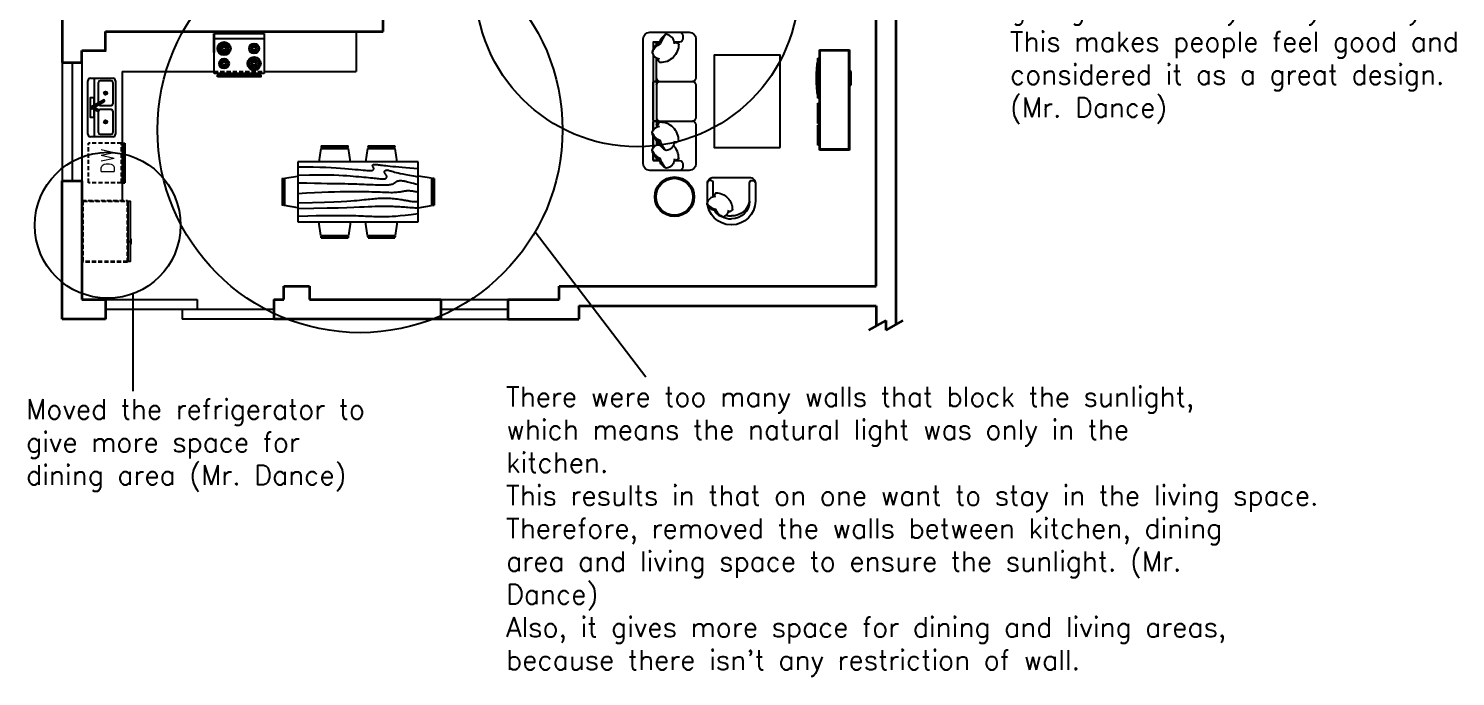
# Model space of a CAD drawing. Header units: millimetres. Extents: x -13274 to 77127, y -114744 to 1151.
# Drawn here: x 30723 to 52427, y -91209 to -81365 of the extents above; entities that cross this region are included whole.
import ezdxf

# ---------------------------------------------------------------- set-up
doc = ezdxf.new("R2010")
doc.units = ezdxf.units.MM
doc.header["$LTSCALE"] = 5
doc.linetypes.add('HIDDENX2', pattern=[19.05, 12.7, -6.35])
for name, color, linetype in [('Countertop', 1, 'Continuous'), ('Countertop Hidden', 1, 'HIDDENX2'), ('Dishwasher', 4, 'HIDDENX2'), ('Living Space', 4, 'Continuous'), ('Oven', 4, 'Continuous'), ('Refrigerator', 1, 'Continuous'), ('Refrigerator Hidden', 1, 'HIDDENX2'), ('Sink', 4, 'Continuous'), ('Stove', 4, 'Continuous'), ('Table&Desk&Chair', 4, 'Continuous'), ('text', 1, 'Continuous'), ('Upper Cabinet', 1, 'HIDDENX2'), ('Windows', 1, 'Continuous')]:
    doc.layers.add(name, color=color, linetype=linetype)
doc.layers.add('Wall', color=7, linetype='Continuous', lineweight=35)
doc.styles.add('Roman', font='romans')

# ---------------------------------------------------------------- blocks, each defined once
blk = doc.blocks.new('Faucet - single handle top')
for p, q in [((0.08, -0.26), (-2.26, -4.34)), ((-2.26, -4.34), (-1.37, -4.79)), ((-1.37, -4.79), (0.55, -0.5)), ((-0.06, -1.9), (3.57, -8.18)), ((4.43, -7.68), (0.72, -1.24))]:
    blk.add_line(p, q)
for points in [[(-0.92, -2), (-6, -2), (-6, 0), (6, 0), (6, -2), (1.16, -2)], [(-0.01, -2), (-0.12, -2)]]:
    blk.add_lwpolyline(points)
for centre, radius, start, end in [((0, -1), 0.75, 269.2246, 216.2304), ((4, -7.93), 0.5, 210, 30)]:
    blk.add_arc(centre, radius, start, end)
blk = doc.blocks.new('Entertainment Center')
at = {"linetype": 'Continuous'}
for p, q in [((-4, 0), (-5, -1)), ((4, 0), (-4, 0)), ((5, -1), (4, 0)), ((-17, -19), (-17, -1)), ((-17, -1), (43, -1)), ((-16.5, -18.5), (-16.5, -1.5)), ((-16.5, -1.5), (42.5, -1.5)), ((42.5, -1.5), (42.5, -18.5)), ((43, -1), (43, -19)), ((43, -19), (-17, -19)), ((42.5, -18.5), (-16.5, -18.5)), ((-12, -20), (-12, -19)), ((12, -20), (-12, -20)), ((12, -19), (12, -20)), ((15, -20), (15, -19)), ((27, -20), (15, -20)), ((27, -19), (27, -20)), ((28, -20), (28, -19)), ((40, -20), (28, -20)), ((40, -19), (40, -20))]:
    blk.add_line(p, q, dxfattribs=at)
blk.add_arc((0, 40), 61, 259.6111, 280.3889, dxfattribs=at)
blk = doc.blocks.new('Dining Set - 36 x 72 in.')
at = {"linetype": 'Continuous'}
for p, q in [((-22.2343, 26.00059), (-23.4847, 17.99762)), ((-22.2304, 26), (-5.7608, 26)), ((-22, 27.5), (-22.1562, 26.50042)), ((-5.8416, 26.5), (-22.1534, 26.5)), ((-22, 27.5), (-6, 27.5)), ((-5.8437, 26.49966), (-6, 27.5)), ((-4.5152, 17.99762), (-5.7655, 25.99926)), ((5.7657, 26.00059), (4.5153, 17.99762)), ((5.7696, 26), (22.2392, 26)), ((6, 27.5), (5.8438, 26.50042)), ((22.1584, 26.5), (5.8466, 26.5)), ((6, 27.5), (22, 27.5)), ((22.1563, 26.49966), (22, 27.5)), ((23.4848, 17.99762), (22.2345, 25.99926)), ((36, 18), (-36, 18)), ((-36, 18), (-36, -18)), ((36, -18), (36, 18)), ((-44.0006, 8.23428), (-35.9976, 9.48474)), ((44.0006, 8.23428), (35.9976, 9.48474)), ((-45.5, 8), (-44.5004, 8.15617)), ((-45.5, 8), (-45.5, -8)), ((-44.5, -8.15843), (-44.5, 8.15338)), ((-44, 8.23041), (-44, -8.23915)), ((44, 8.23041), (44, -8.23915)), ((44.5, -8.15843), (44.5, 8.15338)), ((45.5, 8), (44.5005, 8.15617)), ((45.5, 8), (45.5, -8)), ((-44.4997, -8.15631), (-45.5, -8)), ((-35.9976, -9.48476), (-43.9993, -8.2345)), ((35.9976, -9.48476), (43.9993, -8.2345)), ((44.4997, -8.15631), (45.5, -8)), ((-36, -18), (36, -18)), ((-22.2343, -26.0006), (-23.4847, -17.99762)), ((-4.5152, -17.99762), (-5.7655, -25.99928)), ((5.7657, -26.0006), (4.5153, -17.99762)), ((23.4848, -17.99762), (22.2345, -25.99928)), ((-22.2304, -26), (-5.7608, -26)), ((-22, -27.5), (-22.1562, -26.50044)), ((-5.8416, -26.5), (-22.1534, -26.5)), ((-22, -27.5), (-6, -27.5)), ((-5.8437, -26.49967), (-6, -27.5)), ((5.7696, -26), (22.2392, -26)), ((6, -27.5), (5.8438, -26.50044)), ((22.1584, -26.5), (5.8466, -26.5)), ((6, -27.5), (22, -27.5)), ((22.1563, -26.49967), (22, -27.5))]:
    blk.add_line(p, q, dxfattribs=at)
for points in [[(-36, 15), (-31.1772, 14.97754), (-26.8079, 14.91406), (-22.8538, 14.81543), (-19.276, 14.6875), (-16.0362, 14.53613), (-13.0957, 14.36718), (-10.4159, 14.18652), (-7.9583, 14), (-5.6904, 13.81315), (-3.6035, 13.63021), (-1.6954, 13.45508), (0.0365, 13.29166), (1.5945, 13.14388), (2.9811, 13.01562), (4.1988, 12.9108), (5.25, 12.83333), (6.1393, 12.78613), (6.8802, 12.76823), (7.4883, 12.77767), (7.9792, 12.8125), (8.3685, 12.87077), (8.6719, 12.95052), (8.9049, 13.0498), (9.0833, 13.16666), (9.2205, 13.29899), (9.3216, 13.44401), (9.3895, 13.59879), (9.4271, 13.76041), (9.4373, 13.92594), (9.4232, 14.09245), (9.3875, 14.257), (9.3333, 14.41666), (9.2638, 14.56917), (9.1836, 14.71484), (9.0975, 14.85465), (9.0104, 14.98958), (8.9272, 15.1206), (8.8529, 15.2487), (8.7922, 15.37483), (8.75, 15.5), (8.7305, 15.62467), (8.7344, 15.74739), (8.7617, 15.86621), (8.8125, 15.97916), (8.8867, 16.08431), (8.9844, 16.17968), (9.1055, 16.26334), (9.25, 16.33333), (9.4189, 16.38802), (9.6172, 16.42708), (9.8506, 16.45052), (10.125, 16.45833), (10.4463, 16.45052), (10.8203, 16.42708), (11.2529, 16.38802), (11.75, 16.33333), (12.3184, 16.26318), (12.9694, 16.17838), (13.7151, 16.07991), (14.5677, 15.96875), (15.5395, 15.84586), (16.6426, 15.71224), (17.8893, 15.56884), (19.2917, 15.41666), (20.859, 15.25667), (22.5879, 15.08984), (24.4721, 14.91715), (26.5052, 14.73958), (28.6809, 14.5581), (30.9929, 14.3737), (33.4347, 14.18733), (36, 14)], [(-36, 10), (-28.9766, 10.14274), (-23.1725, 10.20442), (-18.4241, 10.19775), (-14.5677, 10.13541), (-11.4399, 10.03011), (-8.877, 9.89453), (-6.7154, 9.74137), (-4.7917, 9.58333), (-2.9698, 9.43082), (-1.2246, 9.28515), (0.4415, 9.14534), (2.026, 9.01041), (3.5266, 8.87939), (4.9408, 8.7513), (6.266, 8.62516), (7.5, 8.5), (8.6411, 8.37549), (9.6914, 8.2539), (10.6538, 8.13818), (11.5312, 8.03125), (12.3267, 7.93603), (13.043, 7.85547), (13.6831, 7.79248), (14.25, 7.75), (14.7471, 7.7303), (15.1797, 7.73307), (15.5537, 7.75732), (15.875, 7.80208), (16.1494, 7.86637), (16.3828, 7.94922), (16.5811, 8.04964), (16.75, 8.16666), (16.8944, 8.29915), (17.0143, 8.44531), (17.1089, 8.60319), (17.1771, 8.77083), (17.218, 8.94629), (17.2305, 9.1276), (17.2137, 9.31282), (17.1667, 9.5), (17.0895, 9.6875), (16.987, 9.875), (16.8649, 10.0625), (16.7292, 10.25), (16.5856, 10.4375), (16.4401, 10.625), (16.2985, 10.8125), (16.1667, 11), (16.05, 11.18733), (15.9518, 11.3737), (15.8752, 11.5581), (15.8229, 11.73958), (15.798, 11.91715), (15.8034, 12.08984), (15.842, 12.25667), (15.9167, 12.41666), (16.0295, 12.56836), (16.1784, 12.70833), (16.3605, 12.83268), (16.5729, 12.9375), (16.8127, 13.01888), (17.0768, 13.07291), (17.3625, 13.0957), (17.6667, 13.08333), (17.9894, 13.03312), (18.3418, 12.94726), (18.7382, 12.82918), (19.1927, 12.68229), (19.7195, 12.51001), (20.3327, 12.31575), (21.0465, 12.10294), (21.875, 11.875), (22.8357, 11.63354), (23.959, 11.37304), (25.2786, 11.08618), (26.8282, 10.76562), (28.6414, 10.40405), (30.752, 9.99414), (33.1936, 9.52856), (36, 9)], [(-36, 5.5), (-30.7157, 5.3348), (-26.069, 5.20963), (-21.9946, 5.11767), (-18.4271, 5.05208), (-15.3009, 5.00602), (-12.5508, 4.97265), (-10.1112, 4.94515), (-7.9167, 4.91666), (-5.909, 4.88167), (-4.0586, 4.83984), (-2.3429, 4.79215), (-0.7396, 4.73958), (0.7739, 4.6831), (2.22, 4.6237), (3.6213, 4.56233), (5, 4.5), (6.373, 4.43782), (7.7344, 4.3776), (9.0723, 4.32129), (10.375, 4.27083), (11.6309, 4.22819), (12.8281, 4.19531), (13.9551, 4.17415), (15, 4.16666), (15.954, 4.17448), (16.819, 4.19791), (17.6001, 4.23698), (18.3021, 4.29166), (18.9299, 4.36198), (19.4883, 4.44791), (19.9823, 4.54948), (20.4167, 4.66666), (20.7969, 4.79899), (21.1302, 4.94401), (21.4245, 5.09879), (21.6875, 5.26041), (21.9271, 5.42594), (22.1511, 5.59245), (22.3672, 5.757), (22.5834, 5.91666), (22.8065, 6.06868), (23.0404, 6.21093), (23.2879, 6.34147), (23.5521, 6.45833), (23.8358, 6.55957), (24.142, 6.64323), (24.4735, 6.70735), (24.8334, 6.75), (25.2235, 6.76969), (25.642, 6.76692), (26.0858, 6.74267), (26.5521, 6.69791), (27.0379, 6.63362), (27.5404, 6.55078), (28.0565, 6.45036), (28.5834, 6.33333), (29.1242, 6.19987), (29.7071, 6.04687), (30.3661, 5.87044), (31.1354, 5.66666), (32.0493, 5.43164), (33.142, 5.16146), (34.4475, 4.85221), (36, 4.5)], [(-36, -1), (-30.7915, -0.6591), (-26.0195, -0.38216), (-21.6519, -0.16284), (-17.6563, 0.00521), (-14.0005, 0.12833), (-10.6523, 0.21289), (-7.5796, 0.26522), (-4.75, 0.29166), (-2.134, 0.29793), (0.2878, 0.28711), (2.5317, 0.26163), (4.6146, 0.22396), (6.5529, 0.17651), (8.3633, 0.12174), (10.0623, 0.06209), (11.6667, 0), (13.1899, -0.06201), (14.6341, -0.1211), (15.9982, -0.17432), (17.2813, -0.21875), (18.4823, -0.25147), (19.6003, -0.26953), (20.6343, -0.27002), (21.5834, -0.25), (22.4481, -0.20768), (23.2357, -0.14584), (23.9549, -0.06836), (24.6146, 0.02083), (25.2235, 0.11784), (25.7904, 0.21875), (26.3241, 0.31966), (26.8334, 0.41666), (27.3265, 0.50618), (27.8099, 0.58593), (28.2894, 0.65397), (28.7709, 0.70833), (29.2601, 0.74707), (29.763, 0.76823), (30.2855, 0.76985), (30.8334, 0.75), (31.4088, 0.70784), (31.9994, 0.64713), (32.589, 0.57275), (33.1615, 0.48958), (33.7008, 0.4025), (34.1908, 0.3164), (34.6153, 0.23616), (34.9584, 0.16666), (35.2099, 0.11165), (35.3848, 0.07031), (35.504, 0.04069), (35.5886, 0.02083), (35.6594, 0.00879), (35.7377, 0.0026), (35.8442, 0.00032), (36, 0)], [(-36, -6.5), (-27.1843, -6.31267), (-20.084, -6.1263), (-14.469, -5.9419), (-10.1094, -5.76042), (-6.7752, -5.58285), (-4.2363, -5.41016), (-2.2629, -5.24333), (-0.625, -5.08334), (0.8708, -4.93099), (2.2715, -4.78646), (3.5872, -4.64974), (4.8281, -4.52084), (6.0046, -4.39974), (7.127, -4.28646), (8.2053, -4.18099), (9.25, -4.08334), (10.2705, -3.99382), (11.2734, -3.91407), (12.2647, -3.84603), (13.25, -3.79167), (14.2354, -3.75293), (15.2266, -3.73177), (16.2295, -3.73015), (17.25, -3.75), (18.2912, -3.79248), (19.3451, -3.85547), (20.4009, -3.93604), (21.4479, -4.03125), (22.4754, -4.13819), (23.4727, -4.25391), (24.4289, -4.37549), (25.3334, -4.5), (26.1785, -4.62492), (26.9694, -4.74935), (27.7145, -4.87281), (28.4219, -4.99479), (29.1, -5.11483), (29.7572, -5.23242), (30.4016, -5.34709), (31.0417, -5.45834), (31.6837, -5.56437), (32.3262, -5.65821), (32.9658, -5.73153), (33.599, -5.77604), (34.2224, -5.78345), (34.8327, -5.74545), (35.4264, -5.65373), (36, -5.5)], [(-36, -10), (-26.4022, -9.81299), (-18.4675, -9.62891), (-11.9839, -9.45069), (-6.7396, -9.28125), (-2.5226, -9.12354), (0.8789, -8.98047), (3.6769, -8.85498), (6.0833, -8.75), (8.2767, -8.66765), (10.3021, -8.60677), (12.1712, -8.56543), (13.8958, -8.54167), (15.4876, -8.53353), (16.9583, -8.53907), (18.3197, -8.55632), (19.5834, -8.58334), (20.7616, -8.61841), (21.8685, -8.66081), (22.9188, -8.71004), (23.9271, -8.76563), (24.9081, -8.82707), (25.8763, -8.89388), (26.8465, -8.96558), (27.8334, -9.04167), (28.8474, -9.12118), (29.8828, -9.20117), (30.93, -9.27824), (31.9792, -9.34896), (33.0205, -9.40991), (34.0443, -9.45768), (35.0407, -9.48885), (36, -9.5)], [(-36, -14.5), (-30.0881, -14.33513), (-25.0332, -14.21224), (-20.7312, -14.12647), (-17.0781, -14.07292), (-13.97, -14.04671), (-11.3027, -14.04297), (-8.9724, -14.05681), (-6.875, -14.08334), (-4.9224, -14.11833), (-3.0905, -14.16016), (-1.3709, -14.20785), (0.2448, -14.26042), (1.7647, -14.3169), (3.1973, -14.3763), (4.5507, -14.43767), (5.8333, -14.5), (7.0554, -14.5621), (8.235, -14.62175), (9.3922, -14.67652), (10.5469, -14.72396), (11.7192, -14.76164), (12.929, -14.78711), (14.1965, -14.79794), (15.5417, -14.79167), (16.9933, -14.76424), (18.6152, -14.70508), (20.4804, -14.60197), (22.6615, -14.44271), (25.2312, -14.21509), (28.2624, -13.9069), (31.8277, -13.50594), (36, -13)]]:
    blk.add_lwpolyline(points, dxfattribs=at)

msp = doc.modelspace()

# ---------------------------------------------------------------- linework, layer by layer
at = {"layer": 'Countertop'}
for p, q in [((35705.16, -81409.292), (35705.16, -82019.292)), ((32145.16, -82019.292), (32145.16, -83979.292)), ((32145.16, -82019.292), (33544.16, -82019.292)), ((34306.16, -82019.292), (35705.16, -82019.292))]:
    msp.add_line(p, q, dxfattribs=at)
at = {"layer": 'Countertop Hidden'}
msp.add_line((33544.16, -82019.292), (34306.16, -82019.292), dxfattribs=at)
at = {"layer": 'Dishwasher'}
for p, q in [((31635.16, -83708.292), (31635.16, -83108.292)), ((32135.16, -83108.292), (31635.16, -83108.292)), ((32135.16, -83708.292), (32135.16, -83108.292)), ((32145.16, -83179.692), (32135.16, -83179.692)), ((32145.16, -83230.492), (32135.16, -83230.492)), ((32135.16, -83708.292), (31635.16, -83708.292)), ((32145.16, -83586.092), (32135.16, -83586.092)), ((32160.56, -83636.892), (32135.16, -83636.892))]:
    msp.add_line(p, q, dxfattribs=at)
at = {"layer": 'Living Space', "ltscale": 0.03}
msp.add_lwpolyline([(40773.078, -81419.856, -0.414213562), (40873.078, -81519.856), (40873.078, -82119.856, -0.414213562), (40823.078, -82169.856, -0.414213562), (40873.078, -82219.856), (40873.078, -82719.856, -0.414213562), (40823.078, -82769.856, -0.414213562), (40873.078, -82819.856), (40873.078, -83419.856, -0.414213562), (40773.078, -83519.856), (40173.078, -83519.856, -0.414213562), (40073.078, -83419.856), (40073.078, -81519.856, -0.414213562), (40173.078, -81419.856)], format="xyb", close=True, dxfattribs=at)
at = {"layer": 'Living Space'}
for points in [[(40422.606, -81451.678, 0.147729876), (40336.675, -81597.814, 0.213342759), (40210.645, -81726.757, 0.17866181)], [(40329.827, -81577.625, 0.306663495), (40210.645, -81726.757, 0.306329966), (40319.489, -81824.181, -0.87284716)], [(40273.078, -81608.012), (40273.078, -81589.856, 0.414213562), (40253.078, -81569.856), (40243.078, -81569.856, 0.414213562), (40223.078, -81589.856)], [(40223.078, -81589.856), (40223.078, -81675.042, 0.414213562)], [(40545.588, -81569.747, -0.16554063), (40611.652, -81600.679, -0.425989169), (40325.218, -81881.489, -0.121523323), (40285.738, -81814.83, 7.115464291)], [(40548.636, -81594.948, 0.356772365), (40422.606, -81451.678, 0.24954205), (40318.746, -81581.494, -9.616880348)], [(40623.078, -81419.856, -0.414213562), (40673.078, -81469.856), (40673.078, -81519.856, -0.414213562), (40623.078, -81569.856), (40545.61, -81569.856)], [(40223.078, -81758.224), (40223.078, -82149.856, 0.414213562), (40243.078, -82169.856), (40253.078, -82169.856, 0.414213562), (40273.078, -82149.856), (40273.078, -81808.571, 0.414213562)], [(40273.078, -82119.856, 0.414213562), (40323.078, -82169.856), (40823.078, -82169.856, 0.414213562)], [(40273.078, -82219.856, -0.414213562), (40323.078, -82169.856)], [(40329.827, -83092.739, -0.306663495), (40210.645, -82943.608, -0.306329966), (40319.489, -82846.184, 0.87284716)], [(40223.078, -82912.14), (40223.078, -82789.856, -0.414213562), (40243.078, -82769.856), (40253.078, -82769.856, -0.414213562), (40273.078, -82789.856), (40273.078, -82861.793, -0.414213562)], [(40273.078, -82719.856, 0.414213562), (40323.078, -82769.856)], [(40273.078, -82819.856, -0.414213562), (40323.078, -82769.856), (40823.078, -82769.856, -0.414213562)], [(40545.588, -83100.617, 0.16554063), (40611.652, -83069.685, 0.425989169), (40325.218, -82788.876, 0.121523323), (40285.738, -82855.534, -7.115464291)], [(40422.606, -83218.686, -0.147729876), (40336.675, -83072.551, -0.213342759), (40210.645, -82943.608, -0.17866181)], [(40329.827, -83362.088, -0.306663495), (40210.645, -83212.956, -0.306329966), (40319.489, -83115.532, 0.87284716)], [(40223.078, -83181.488), (40223.078, -82995.322, -0.414213562)], [(40273.078, -83062.352), (40273.078, -83131.141, -0.414213562)], [(40305.286, -83082.963, 0.071865379), (40285.738, -83124.883, -7.115464291)], [(40548.636, -83075.416, -0.356772365), (40422.606, -83218.686, -0.24954205), (40318.746, -83088.87, 9.616880348)], [(40422.606, -83488.034, -0.147729876), (40336.675, -83341.899, -0.213342759), (40210.645, -83212.956, -0.17866181)], [(40223.078, -83264.67), (40223.078, -83369.856), (40321.34, -83369.856, -0.414213562)], [(40223.078, -83349.856), (40223.078, -83264.67, -0.414213562)], [(40273.078, -83331.7), (40273.078, -83349.856, -0.414213562), (40253.078, -83369.856), (40243.078, -83369.856, -0.414213562), (40223.078, -83349.856)], [(40545.588, -83369.965, 0.16554063), (40611.652, -83339.033, 0.200231147), (40531.192, -83140.552, 0.121523323)], [(40548.636, -83344.764, -0.356772365), (40422.606, -83488.034, -0.24954205), (40318.746, -83358.218, 9.616880348)], [(40545.61, -83369.856), (40623.078, -83369.856, -0.414213562), (40673.078, -83419.856), (40673.078, -83469.856, -0.414213562), (40623.078, -83519.856)], [(41138.078, -83923.366), (41138.078, -83716.084, 0.414213562), (41092.997, -83671.002), (41092.997, -83671.002, 0.414213562), (41047.915, -83716.084)], [(41688.078, -83986.58), (41688.078, -83716.084, -0.414213562), (41733.16, -83671.002), (41733.16, -83671.002, -0.414213562), (41778.242, -83716.084)], [(41169.719, -83918.449, 0.356772365), (41040.541, -84032.084, 0.24954205), (41157.588, -84125.728, -9.616880348)], [(41146.997, -83921.198, -0.16554063), (41174.886, -83861.632, -0.425989169), (41428.075, -84119.892, -0.121523323), (41367.973, -84155.489, 7.115464291)], [(41688.078, -83986.575, -0.372718911), (41417.587, -84211.985), (41413.078, -84211.985)], [(41688.078, -83986.575, -0.414213562), (41417.587, -84257.067), (41413.078, -84257.067)], [(41040.541, -84032.084, 0.147729876), (41172.302, -84109.562, 0.213342759), (41288.563, -84223.196, 0.17866181)], [(41154.099, -84115.736, 0.306663495), (41288.563, -84223.196, 0.306329966), (41376.404, -84125.057, -0.87284716)], [(41331.708, -84202.271, 0.072384236), (41408.57, -84211.985), (41413.078, -84211.985)], [(41274.303, -84221.39, 0.130591489), (41408.57, -84257.067), (41413.078, -84257.067)]]:
    msp.add_lwpolyline(points, format="xyb", dxfattribs=at)
for points in [[(40321.34, -81569.856), (40223.078, -81569.856), (40223.078, -81675.042)], [(40223.078, -81758.224), (40223.078, -82912.14)], [(40223.078, -82995.322), (40223.078, -83181.488)]]:
    msp.add_lwpolyline(points, dxfattribs=at)
at = {"layer": 'Living Space', "ltscale": 0.03}
msp.add_lwpolyline([(42153.078, -83169.856), (42153.078, -81769.856), (41153.078, -81769.856), (41153.078, -83169.856)], close=True, dxfattribs=at)
at = {"layer": 'Living Space'}
msp.add_lwpolyline([(40223.078, -82749.856), (40223.078, -82189.856, -0.414213562), (40243.078, -82169.856), (40253.078, -82169.856, -0.414213562), (40273.078, -82189.856), (40273.078, -82749.856, -0.414213562), (40253.078, -82769.856), (40243.078, -82769.856, -0.414213562)], format="xyb", close=True, dxfattribs=at)
at = {"layer": 'Living Space', "ltscale": 0.03}
msp.add_lwpolyline([(41413.078, -83625.92), (41688.078, -83625.92, -0.414213563), (41778.242, -83716.084), (41778.242, -83986.575, -0.414213562), (41417.587, -84347.231), (41413.078, -84347.231), (41408.57, -84347.231, -0.414213562), (41047.915, -83986.575), (41047.915, -83716.084, -0.414213563), (41138.078, -83625.92), (41413.078, -83625.92)], format="xyb", dxfattribs=at)
msp.add_circle((40548.078, -83919.856), 300, dxfattribs=at)
at = {"layer": 'Living Space'}
msp.add_circle((40548.078, -83919.856), 280, dxfattribs=at)
at = {"layer": 'Oven'}
for p, q in [((33544.16, -82048.892), (33544.16, -81439.292)), ((33544.16, -81439.292), (34306.16, -81439.292)), ((33544.16, -81515.492), (34306.16, -81515.492)), ((34306.16, -81439.292), (34306.16, -82048.892)), ((34306.16, -82048.892), (33544.16, -82048.892)), ((33696.56, -82048.892), (33696.56, -82074.292)), ((33747.36, -82074.292), (33747.36, -82048.892)), ((34102.96, -82074.292), (34102.96, -82048.892)), ((34153.76, -82048.892), (34153.76, -82074.292))]:
    msp.add_line(p, q, dxfattribs=at)
msp.add_lwpolyline([(33594.96, -82099.692), (33594.96, -82074.292), (34255.36, -82074.292), (34255.36, -82099.692)], close=True, dxfattribs=at)
for centre, radius in [((33696.56, -81667.892), 101.6), ((33696.56, -81667.892), 76.2), ((34153.76, -81667.892), 76.2), ((33696.56, -81896.492), 76.2), ((33696.56, -81667.892), 50.8), ((33696.56, -81667.892), 25.4), ((34153.76, -81896.492), 101.6), ((34153.76, -81896.492), 76.2), ((34153.76, -81667.892), 50.8), ((34153.76, -81667.892), 25.4), ((33696.56, -81896.492), 50.8), ((33696.56, -81896.492), 25.4), ((34153.76, -81896.492), 50.8), ((34153.76, -81896.492), 25.4)]:
    msp.add_circle(centre, radius, dxfattribs=at)
at = {"layer": 'Refrigerator'}
for p, q in [((32240.96, -84903.692), (32240.96, -83989.292)), ((32240.96, -84598.892), (32291.76, -84598.892)), ((32291.76, -84573.492), (32266.36, -84573.492)), ((32266.36, -84624.292), (32291.76, -84624.292))]:
    msp.add_line(p, q, dxfattribs=at)
msp.add_lwpolyline([(32225.96, -83989.292), (32266.36, -83989.292), (32266.36, -84903.692), (32225.96, -84903.692)], dxfattribs=at)
at = {"layer": 'Refrigerator Hidden'}
for p, q in [((31555.16, -83989.292), (32225.96, -83989.292)), ((32225.96, -84903.692), (31555.16, -84903.692))]:
    msp.add_line(p, q, dxfattribs=at)
msp.add_lwpolyline([(31555.16, -84903.692), (31555.16, -83989.292)], dxfattribs=at)
at = {"layer": 'Sink'}
for p, q in [((31625.16, -82970.192), (31625.16, -82157.392)), ((31663.26, -82119.292), (32007.06, -82119.292)), ((31726.76, -83008.292), (31726.76, -82119.292)), ((31784.86, -82506.642), (31784.86, -82182.792)), ((31981.66, -82157.392), (31810.26, -82157.392)), ((32007.06, -82182.792), (32007.06, -82506.642)), ((32045.16, -82157.392), (32045.16, -82970.192)), ((31784.86, -82944.792), (31784.86, -82620.942)), ((31810.26, -82532.042), (31981.66, -82532.042)), ((31981.66, -82595.542), (31810.26, -82595.542)), ((32007.06, -82620.942), (32007.06, -82944.792)), ((32007.06, -83008.292), (31663.26, -83008.292)), ((31810.26, -82970.192), (31981.66, -82970.192))]:
    msp.add_line(p, q, dxfattribs=at)
for centre, radius in [((31895.96, -82344.717), 25.4), ((31895.96, -82344.717), 12.7), ((31895.96, -82782.867), 25.4), ((31895.96, -82782.867), 12.7)]:
    msp.add_circle(centre, radius, dxfattribs=at)
for centre, radius, start, end in [((31663.26, -82157.392), 38.1, 90, 180), ((31810.26, -82182.792), 25.4, 90, 180), ((31981.66, -82182.792), 25.4, 0, 90), ((32007.06, -82157.392), 38.1, 0, 90), ((31810.26, -82506.642), 25.4, 180, 270), ((31810.26, -82620.942), 25.4, 90, 180), ((31981.66, -82506.642), 25.4, 270, 0), ((31981.66, -82620.942), 25.4, 0, 90), ((31663.26, -82970.192), 38.1, 180, 270), ((31810.26, -82944.792), 25.4, 180, 270), ((31981.66, -82944.792), 25.4, 270, 0), ((32007.06, -82970.192), 38.1, 270, 0)]:
    msp.add_arc(centre, radius, start, end, dxfattribs=at)
at = {"layer": 'Stove'}
for p, q in [((32160.56, -83708.292), (32160.56, -83108.292)), ((32160.56, -83108.292), (32185.96, -83108.292)), ((32185.96, -83108.292), (32185.96, -83708.292)), ((32145.16, -83179.692), (32160.56, -83179.692)), ((32160.56, -83230.492), (32145.16, -83230.492)), ((32160.56, -83586.092), (32145.16, -83586.092)), ((32160.56, -83708.292), (32185.96, -83708.292))]:
    msp.add_line(p, q, dxfattribs=at)
at = {"layer": 'text'}
for p, q in [((38426.87, -84455.796), (40114.224, -86657.831)), ((32307.066, -85395.097), (32307.066, -86876.977))]:
    msp.add_line(p, q, dxfattribs=at)
for centre, radius in [((39980.315, -80699.974), 2461.115), ((35764.742, -82904.331), 3081.229), ((31926.865, -84353.604), 1108.72)]:
    msp.add_circle(centre, radius, dxfattribs=at)
at = {"layer": 'Upper Cabinet'}
for p, q in [((31895.16, -81719.292), (31895.16, -81699.292)), ((31535.16, -83979.292), (32225.96, -83979.292)), ((32225.96, -84913.692), (32225.96, -83979.292)), ((32225.96, -84913.692), (31535.16, -84913.692))]:
    msp.add_line(p, q, dxfattribs=at)
at = {"layer": 'Wall'}
for p, q in [((36115.16, -81409.292), (36115.16, -79599.292)), ((43615.16, -85279.292), (43615.16, -79599.292)), ((43915.16, -79599.292), (43915.16, -85579.292)), ((31235.16, -81129.292), (31235.16, -81879.292)), ((31895.16, -81699.292), (31895.16, -81409.292)), ((31895.16, -81409.292), (36115.16, -81409.292)), ((33544.16, -81729.292), (33544.16, -81439.292)), ((31535.16, -81879.292), (31535.16, -81699.292)), ((31535.16, -81699.292), (31895.16, -81699.292)), ((31235.16, -81879.292), (31535.16, -81879.292)), ((31235.16, -85779.292), (31235.16, -83679.292)), ((31235.16, -83679.292), (31535.16, -83679.292)), ((31535.16, -83679.292), (31535.16, -85479.292)), ((34605.16, -85479.292), (34605.16, -85279.292)), ((34605.16, -85279.292), (34995.16, -85279.292)), ((34995.16, -85279.292), (34995.16, -85479.292)), ((38795.16, -85479.292), (38795.16, -85279.292)), ((38795.16, -85279.292), (43615.16, -85279.292)), ((31535.16, -85479.292), (31895.16, -85479.292)), ((31895.16, -85479.292), (31895.16, -85779.292)), ((34455.16, -85479.292), (34455.16, -85779.292)), ((34455.16, -85479.292), (34605.16, -85479.292)), ((34995.16, -85479.292), (36995.16, -85479.292)), ((35535.16, -85479.292), (35535.16, -85479.292)), ((36995.16, -85479.292), (36995.16, -85779.292)), ((38011.16, -85479.292), (38011.16, -85779.292)), ((38011.16, -85479.292), (38795.16, -85479.292)), ((39095.16, -85579.292), (39095.16, -85779.292)), ((39095.16, -85579.292), (43615.16, -85579.292)), ((43615.16, -85579.292), (43615.16, -85879.292)), ((43915.16, -85579.292), (43915.16, -85858.978)), ((31895.16, -85779.292), (31235.16, -85779.292)), ((36995.16, -85779.292), (34455.16, -85779.292)), ((38011.16, -85779.292), (38795.16, -85779.292)), ((38795.16, -85779.292), (39095.16, -85779.292)), ((43760.467, -85798.291), (43500.659, -85948.291)), ((43760.467, -85798.291), (43760.467, -85948.291)), ((44020.275, -85798.291), (43760.467, -85948.291))]:
    msp.add_line(p, q, dxfattribs=at)
at = {"layer": 'Windows'}
for p, q in [((31235.16, -81879.292), (31235.16, -83679.292)), ((31385.16, -81879.292), (31385.16, -83679.292)), ((31535.16, -81879.292), (31535.16, -83679.292)), ((31895.16, -85479.292), (33288.04, -85479.292)), ((33288.04, -85479.292), (33288.04, -85629.292)), ((36995.16, -85479.292), (38011.16, -85479.292)), ((31895.16, -85629.292), (34455.16, -85629.292)), ((33062.28, -85629.292), (33062.28, -85779.292)), ((36995.16, -85629.292), (38011.16, -85629.292)), ((34455.16, -85779.292), (33062.28, -85779.292)), ((36995.16, -85779.292), (38011.16, -85779.292))]:
    msp.add_line(p, q, dxfattribs=at)

# ---------------------------------------------------------------- block references
at = {"layer": 'Living Space', "xscale": 25.4, "yscale": 25.4, "zscale": 25.4, "rotation": 270}
msp.add_blockref('Entertainment Center', (43234.359, -82118.954), dxfattribs=at)
at = {"layer": 'Sink', "xscale": 25.4, "yscale": 25.4, "zscale": 25.4, "rotation": 90}
msp.add_blockref('Faucet - single handle top', (31666.36, -82563.792), dxfattribs=at)
at = {"layer": 'Table&Desk&Chair', "xscale": 25.4, "yscale": 25.4, "zscale": 25.4}
msp.add_blockref('Dining Set - 36 x 72 in.', (35734.654, -83846.285), dxfattribs=at)

# ---------------------------------------------------------------- texts
at = {"layer": 'Countertop', "insert": (31827.652, -83573.292), "char_height": 200, "attachment_point": 1, "rotation": 90, "style": 'Roman'}
msp.add_mtext_dynamic_manual_height_columns('DW', width=349.03036, gutter_width=50, heights=[0], dxfattribs=at)
at = {"layer": 'text', "char_height": 300, "attachment_point": 1, "style": 'Roman'}
for s, width, insert in [('Placed the door in the middle, giving the beauty of symmetry. \\PThis makes people feel good and considered it as a great design. (Mr. Dance)', 7661.82045, (45650.793, -80411.906)), ("There were too many walls that block the sunlight, which means the natural light was only in the kitchen. \\PThis results in that on one want to stay in the living space. \\PTherefore, removed the walls between kitchen, dining area and living space to ensure the sunlight. (Mr. Dance)\\PAlso, it gives more space for dining and living areas, because there isn't any restriction of wall. ", 11891.06244, (37987.316, -86808.492)), ('Moved the refrigerator to give more space for dining area (Mr. Dance)   ', 5667.27465, (30684.556, -86998.474))]:
    msp.add_mtext_dynamic_manual_height_columns(s, width=width, gutter_width=50, heights=[0], dxfattribs=dict(at, insert=insert))

doc.saveas('drawing.dxf')
